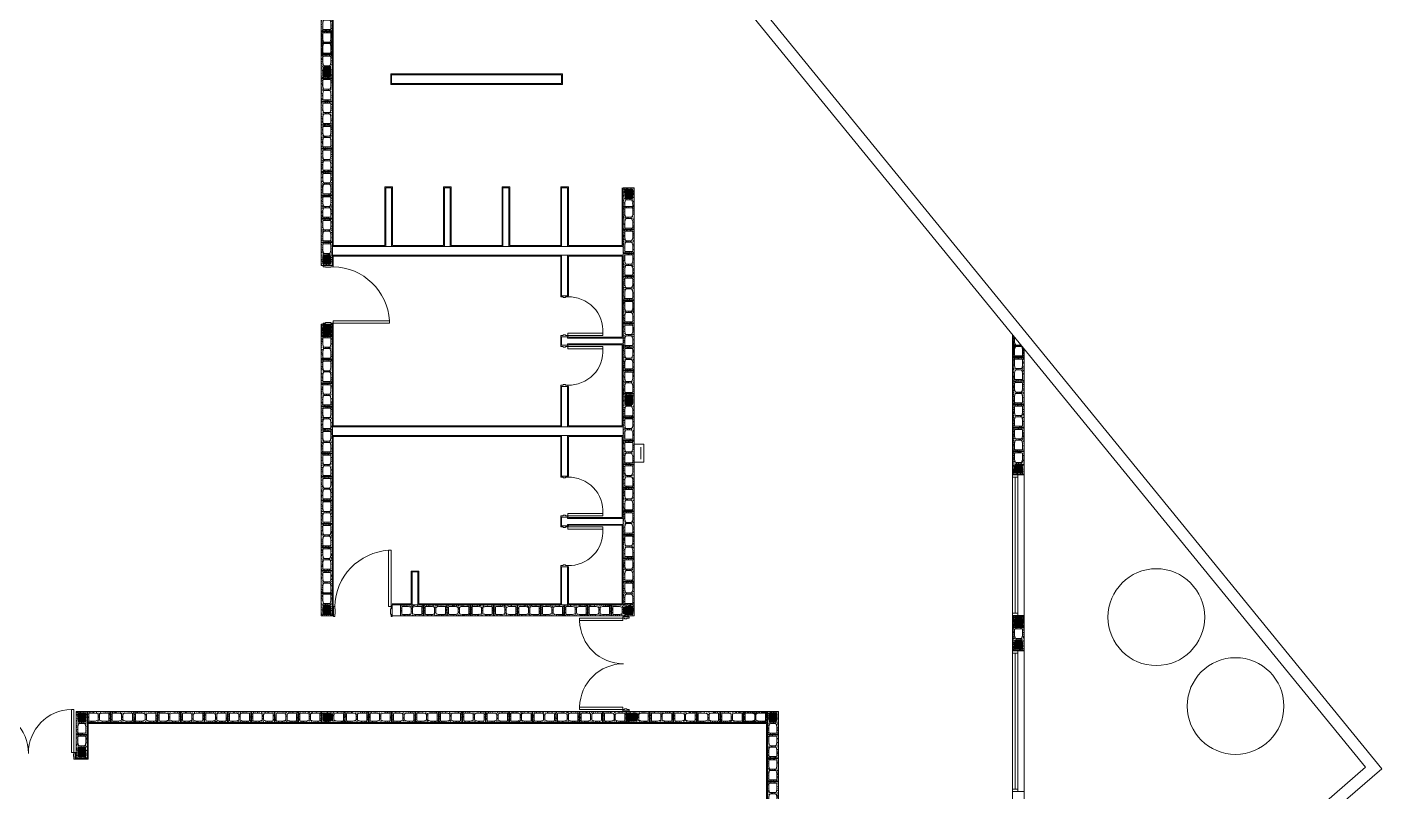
# Model space of a CAD drawing. Header units: millimetres. Extents: x 64 to 283, y 16 to 153.
# Drawn here: x 259.39 to 282.51, y 107.57 to 120.6 of the extents above; entities that cross this region are included whole.
import ezdxf

# ---------------------------------------------------------------- set-up
doc = ezdxf.new("R2010")
doc.units = ezdxf.units.MM
doc.linetypes.add('CONTIN', pattern=[0])
for name, color, linetype, lineweight in [('__VIGA_DE_FUNDACION', 3, 'CONTIN', 0), ('A-CARPINTERIAS', 252, 'Continuous', 0), ('ARQ', 1, 'Continuous', 0), ('HATCH_1', 253, 'Continuous', 0), ('MAMP_BLOQUE_HORMIGON_BLOQU', 67, 'Continuous', 0), ('MAMP_CERAMICA_VISTA', 60, 'Continuous', 0), ('MURO', 3, 'Continuous', 0), ('MURO_VISTA', 252, 'Continuous', 0)]:
    doc.layers.add(name, color=color, linetype=linetype, lineweight=lineweight)

# ---------------------------------------------------------------- blocks, each defined once
blk = doc.blocks.new('A$C2D8E3321')
at = {"layer": 'MAMP_BLOQUE_HORMIGON_BLOQU', "linetype": 'Continuous'}
h = blk.add_hatch(dxfattribs=at)
h.set_pattern_fill('AR-CONC', color=253, scale=0.2, style=0)
h.set_pattern_definition([(50, (-279883.144, 27804.65), (36.4369338, -3.187817), [3.81, -41.91]), (355, (-279883.144, 27804.65), (-7.0486843, 38.211369), [3.048, -33.528117]), (100.451445, (-279880.108, 27804.384), (29.3882494, 35.0235504), [3.238002, -35.618049]), (46.1842, (-279883.144, 27814.81), (54.215808, -8.4084656), [5.715, -62.865]), (96.635558, (-279878.626, 27814.11), (47.480827, 49.485225), [4.857005, -53.427122]), (351.184151, (-279883.144, 27814.81), (47.480827, 49.485225), [4.571993, -50.291946]), (21, (-279878.064, 27812.27), (30.3228783, -20.4530396), [3.81, -41.91]), (326, (-279878.064, 27812.27), (12.3604057, 36.837593), [3.048, -33.528]), (71.451445, (-279875.537, 27810.566), (42.683284, 16.3845538), [3.238002, -35.6179875]), (37.5, (-279883.144, 27804.65), (0.61772065, 16.9110078), [0, -33.1216, 0, -34.036, 0, -33.655]), (7.5, (-279883.144, 27804.65), (13.3639325, 20.036115), [0, -19.4056, 0, -32.3596, 0, -12.827]), (327.5, (-279894.472, 27804.65), (27.11811903, -1.1457488), [0, -12.7, 0, -39.624, 0, -52.578]), (317.5, (-279899.552, 27804.65), (29.6258363, 5.0852982), [0, -16.51, 0, -26.3144, 0, -37.338])])
h.paths.add_polyline_path([(0, 190), (0, 0), (390, 0), (390, 190)])
h.paths.add_polyline_path([(214, 150), (256, 163), (356, 163, -0.414214), (368, 151), (368, 39, -0.414214), (356, 27), (256, 27), (214, 39, -0.315202), (206, 51), (206, 139, -0.315202)], flags=16)
h.paths.add_polyline_path([(184, 139), (184, 51, -0.315202), (176, 39), (134, 27), (34, 27, -0.414214), (22, 39), (22, 151, -0.414214), (34, 163), (134, 163), (176, 150, -0.315202)], flags=16)
for p, q in [((390, 190), (0, 190)), ((0, 190), (0, 0)), ((22, 151), (22, 39)), ((34, 163), (134, 163)), ((34, 27), (134, 27)), ((176, 150), (134, 163)), ((176, 39), (134, 27)), ((184, 139), (184, 51)), ((206, 139), (206, 51)), ((214, 150), (256, 163)), ((214, 39), (256, 27)), ((356, 163), (256, 163)), ((356, 27), (256, 27)), ((368, 151), (368, 39)), ((390, 190), (390, 0)), ((390, 0), (0, 0))]:
    blk.add_line(p, q)
for centre, start, end in [((34, 151), 90, 180), ((34, 39), 180, 270), ((172, 139), 0, 69.9797), ((172, 51), 290.0203, 0), ((218, 139), 110.0203, 180), ((218, 51), 180, 249.9797), ((356, 151), 0, 90), ((356, 39), 270, 0)]:
    blk.add_arc(centre, 12, start, end)
blk = doc.blocks.new('VANO_1_00')
at = {"layer": 'A-CARPINTERIAS', "color": 2, "elevation": 1.747012}
for points in [[(1047898.651086, 654655.944493), (1047858.651086, 654655.944493), (1047858.651086, 655616.467644), (1047898.651086, 655616.467644), (1047898.651086, 654655.944493)], [(1046918.649457, 654645.942824), (1046918.649457, 654655.942824), (1046938.649457, 654655.942824), (1046938.649457, 654615.942824), (1046948.649457, 654615.942824), (1046948.65, 654525.93421), (1046938.65, 654525.93421), (1046938.65, 654485.934209), (1046918.65, 654485.934209), (1046918.65, 654495.934209)], [(1047918.650543, 654645.944493), (1047918.650543, 654655.944493), (1047898.650543, 654655.944493), (1047898.650543, 654615.944493), (1047888.650543, 654615.944493), (1047888.65, 654525.935879), (1047898.65, 654525.935879), (1047898.65, 654485.935879), (1047918.65, 654485.935879), (1047918.65, 654495.935879)]]:
    blk.add_lwpolyline(points, dxfattribs=at)
at = {"layer": 'A-CARPINTERIAS'}
blk.add_arc((1047924.782823, 654632.269475, 1.747012), 986.417479, 93.844126, 178.624808, dxfattribs=at)
blk = doc.blocks.new('VANO_1_60')
at = {"layer": 'A-CARPINTERIAS', "color": 2, "elevation": 319.118619}
for points in [[(1061665.085872, 653093.376757), (1061665.085872, 653103.376757), (1061685.085872, 653103.376757), (1061685.085872, 653063.376757), (1061695.085872, 653063.376757), (1061695.085872, 653023.376757), (1061685.085872, 653023.376757), (1061685.085872, 652993.376757), (1061665.085872, 652993.376757), (1061665.085872, 653003.376757)], [(1061685.085872, 652993.376757), (1061725.085872, 652993.376757), (1061725.085872, 652258.091266), (1061685.085872, 652258.091266), (1061685.085872, 652993.376757)], [(1063242.427102, 652993.376757), (1063202.427102, 652993.376757), (1063202.427102, 652258.091266), (1063242.427102, 652258.091266), (1063242.427102, 652993.376757)], [(1063262.427102, 653093.376757), (1063262.427102, 653103.376757), (1063242.427102, 653103.376757), (1063242.427102, 653063.376757), (1063232.427102, 653063.376757), (1063232.427102, 653023.376757), (1063242.427102, 653023.376757), (1063242.427102, 652993.376757), (1063262.427102, 652993.376757), (1063262.427102, 653003.376757)]]:
    blk.add_lwpolyline(points, dxfattribs=at)
at = {"layer": 'A-CARPINTERIAS'}
for centre, radius, start, end in [((1061716.319398, 653004.098216, -5100.048805), 746.119091, 270.993396, 0.302112), ((1063212.153156, 653007.715022, -5100.048805), 749.725106, 179.975747, 269.057884)]:
    blk.add_arc(centre, radius, start, end, dxfattribs=at)
blk = doc.blocks.new('VANO_70_BAÑO')
at = {"layer": 'A-CARPINTERIAS', "color": 2, "elevation": 1.747012}
for points in [[(-21601.614486, -51809.950519), (-21641.614486, -51809.950519), (-21641.614486, -51210.265131), (-21601.614486, -51210.265131), (-21601.614486, -51809.950519)], [(-22281.614486, -51919.950519), (-22281.614486, -51929.950519), (-22261.614486, -51929.950519), (-22261.614486, -51889.950519), (-22251.614486, -51889.950519), (-22251.614486, -51849.950519), (-22261.614486, -51849.950519), (-22261.614486, -51809.950519), (-22281.614486, -51809.950519), (-22281.614486, -51819.950519)], [(-21581.614486, -51919.950519), (-21581.614486, -51929.950519), (-21601.614486, -51929.950519), (-21601.614486, -51889.950519), (-21611.614486, -51889.950519), (-21611.614486, -51849.950519), (-21601.614486, -51849.950519), (-21601.614486, -51809.950519), (-21581.614486, -51809.950519), (-21581.614486, -51819.950519)]]:
    blk.add_lwpolyline(points, dxfattribs=at)
at = {"layer": 'A-CARPINTERIAS'}
blk.add_arc((-21676.952806, -51794.073793, 1.747012), 584.877209, 86.536075, 181.555508, dxfattribs=at)

msp = doc.modelspace()

# ---------------------------------------------------------------- hatches: boundary and pattern name
at = {"layer": 'HATCH_1', "linetype": 'Continuous'}
h = msp.add_hatch(dxfattribs=at)
h.set_pattern_fill('LINE', color=40, scale=0.1, angle=45)
h.set_pattern_definition([(45, (252.355562, 198.209223), (-0.0088388348, 0.0088388348), [])])
h.paths.add_polyline_path([(264.55, 119.925, -0.346235), (264.562, 119.916), (264.574, 119.875), (264.574, 119.775, -0.414214), (264.562, 119.763), (264.45, 119.763, -0.414214), (264.438, 119.775), (264.438, 119.875), (264.451, 119.917, -0.315202), (264.462, 119.925)])
h = msp.add_hatch(dxfattribs=at)
h.set_pattern_fill('LINE', color=40, scale=0.1, angle=45)
h.set_pattern_definition([(45, (257.506415, 197.343829), (-0.0088388348, 0.0088388348), [])])
h.paths.add_polyline_path([(269.701, 117.681, 0.346235), (269.713, 117.691), (269.725, 117.731), (269.725, 117.831, 0.414214), (269.713, 117.843), (269.601, 117.843, 0.414214), (269.589, 117.831), (269.589, 117.731), (269.602, 117.689, 0.315202), (269.613, 117.681)])
h = msp.add_hatch(dxfattribs=at)
h.set_pattern_fill('LINE', color=40, scale=0.1, angle=45)
h.set_pattern_definition([(45, (252.355562, 195.009223), (-0.0088388348, 0.0088388348), [])])
h.paths.add_polyline_path([(264.55, 116.725, -0.346235), (264.562, 116.716), (264.574, 116.675), (264.574, 116.575, -0.414214), (264.562, 116.563), (264.45, 116.563, -0.414214), (264.438, 116.575), (264.438, 116.675), (264.451, 116.717, -0.315202), (264.462, 116.725)])
h = msp.add_hatch(dxfattribs=at)
h.set_pattern_fill('LINE', color=40, scale=0.1, angle=45)
h.set_pattern_definition([(45, (252.355562, 193.812448), (-0.0088388348, 0.0088388348), [])])
h.paths.add_polyline_path([(264.55, 115.528, -0.346235), (264.562, 115.519), (264.574, 115.478), (264.574, 115.378, -0.414214), (264.562, 115.366), (264.45, 115.366, -0.414214), (264.438, 115.378), (264.438, 115.478), (264.451, 115.52, -0.315202), (264.462, 115.528)])
h = msp.add_hatch(dxfattribs=at)
h.set_pattern_fill('LINE', color=40, scale=0.1, angle=45)
h.set_pattern_definition([(45, (257.50999, 193.823787), (-0.0088388348, 0.0088388348), [])])
h.paths.add_polyline_path([(269.705, 114.161, 0.346235), (269.716, 114.171), (269.729, 114.211), (269.729, 114.311, 0.414214), (269.717, 114.323), (269.605, 114.323, 0.414214), (269.593, 114.311), (269.593, 114.211), (269.605, 114.169, 0.315202), (269.617, 114.161)])
h = msp.add_hatch(dxfattribs=at)
h.set_pattern_fill('LINE', color=40, scale=0.1, angle=45)
h.set_pattern_definition([(45, (264.1573, 191.445122), (-0.0088388348, 0.0088388348), [])])
h.paths.add_polyline_path([(276.352, 113.161, -0.346235), (276.363, 113.152), (276.376, 113.111), (276.376, 113.011, -0.414214), (276.364, 112.999), (276.252, 112.999, -0.414214), (276.24, 113.011), (276.24, 113.111), (276.253, 113.153, -0.315202), (276.264, 113.161)])
h = msp.add_hatch(dxfattribs=at)
h.set_pattern_fill('LINE', color=40, scale=0.1, angle=45)
h.set_pattern_definition([(45, (252.355562, 189.039528), (-0.0088388348, 0.0088388348), [])])
h.paths.add_polyline_path([(264.55, 110.755, -0.346235), (264.562, 110.746), (264.574, 110.705), (264.574, 110.605, -0.414214), (264.562, 110.593), (264.45, 110.593, -0.414214), (264.438, 110.605), (264.438, 110.705), (264.451, 110.747, -0.315202), (264.462, 110.755)])
h = msp.add_hatch(dxfattribs=at)
h.set_pattern_fill('LINE', color=40, scale=0.1, angle=315)
h.set_pattern_definition([(315, (347.829085, 122.812421), (0.0088388348, 0.0088388348), [])])
h.paths.add_polyline_path([(269.567, 110.618, 0.346235), (269.576, 110.606), (269.617, 110.594), (269.717, 110.594, 0.414214), (269.729, 110.606), (269.729, 110.718, 0.414214), (269.717, 110.73), (269.617, 110.73), (269.575, 110.717, 0.315202), (269.567, 110.706)])
h = msp.add_hatch(dxfattribs=at)
h.set_pattern_fill('LINE', color=40, scale=0.1, angle=45)
h.set_pattern_definition([(45, (264.1573, 188.840142), (-0.0088388348, 0.0088388348), [])])
h.paths.add_polyline_path([(276.352, 110.556, -0.346235), (276.363, 110.547), (276.376, 110.506), (276.376, 110.406, -0.414214), (276.364, 110.394), (276.252, 110.394, -0.414214), (276.24, 110.406), (276.24, 110.506), (276.253, 110.548, -0.315202), (276.264, 110.556)])
h = msp.add_hatch(dxfattribs=at)
h.set_pattern_fill('LINE', color=40, scale=0.1, angle=45)
h.set_pattern_definition([(45, (264.1573, 188.445136), (-0.0088388348, 0.0088388348), [])])
h.paths.add_polyline_path([(276.352, 110.161, -0.346235), (276.363, 110.152), (276.376, 110.111), (276.376, 110.011, -0.414214), (276.364, 109.999), (276.252, 109.999, -0.414214), (276.24, 110.011), (276.24, 110.111), (276.253, 110.153, -0.315202), (276.264, 110.161)])
h = msp.add_hatch(dxfattribs=at)
h.set_pattern_fill('LINE', color=40, scale=0.1, angle=225)
h.set_pattern_definition([(225, (272.475912, 30.469195), (0.0088388348, -0.0088388348), [])])
h.paths.add_polyline_path([(260.281, 108.754, -0.346235), (260.27, 108.763), (260.257, 108.804), (260.257, 108.904, -0.414214), (260.269, 108.916), (260.381, 108.916, -0.414214), (260.393, 108.904), (260.393, 108.804), (260.381, 108.761, -0.315202), (260.369, 108.754)])
h = msp.add_hatch(dxfattribs=at)
h.set_pattern_fill('LINE', color=40, scale=0.1, angle=315)
h.set_pattern_definition([(315, (342.889085, 120.991863), (0.0088388348, 0.0088388348), [])])
h.paths.add_polyline_path([(264.605, 108.797, -0.346235), (264.596, 108.786), (264.555, 108.773), (264.455, 108.773, -0.414214), (264.443, 108.785), (264.443, 108.897, -0.414214), (264.455, 108.909), (264.555, 108.909), (264.597, 108.897, -0.315202), (264.605, 108.885)])
h = msp.add_hatch(dxfattribs=at)
h.set_pattern_fill('LINE', color=40, scale=0.1, angle=315)
h.set_pattern_definition([(315, (348.089085, 120.991863), (0.0088388348, 0.0088388348), [])])
h.paths.add_polyline_path([(269.805, 108.797, -0.346235), (269.796, 108.786), (269.755, 108.773), (269.655, 108.773, -0.414214), (269.643, 108.785), (269.643, 108.897, -0.414214), (269.655, 108.909), (269.755, 108.909), (269.797, 108.897, -0.315202), (269.805, 108.885)])
h = msp.add_hatch(dxfattribs=at)
h.set_pattern_fill('LINE', color=40, scale=0.1, angle=45)
h.set_pattern_definition([(45, (259.965566, 188.415478), (-0.0088388348, 0.0088388348), [])])
h.paths.add_polyline_path([(272.16, 108.753, 0.346235), (272.172, 108.762), (272.184, 108.803), (272.184, 108.903, 0.414214), (272.172, 108.915), (272.06, 108.915, 0.414214), (272.048, 108.903), (272.048, 108.803), (272.061, 108.761, 0.315202), (272.072, 108.753)])
h = msp.add_hatch(dxfattribs=at)
h.set_pattern_fill('LINE', color=40, scale=0.1, angle=45)
h.set_pattern_definition([(45, (248.175566, 186.615887), (-0.0088388348, 0.0088388348), [])])
h.paths.add_polyline_path([(260.37, 108.332, -0.346235), (260.382, 108.322), (260.394, 108.282), (260.394, 108.182, -0.414214), (260.382, 108.17), (260.27, 108.17, -0.414214), (260.258, 108.182), (260.258, 108.282), (260.271, 108.324, -0.315202), (260.282, 108.332)])
at = {"layer": 'MAMP_BLOQUE_HORMIGON_BLOQU', "linetype": 'Continuous'}
h = msp.add_hatch(dxfattribs=at)
h.set_pattern_fill('AR-CONC', color=253, scale=0.0002, angle=90, style=0)
h.set_pattern_definition([(140, (241.94609, -161.94401), (0.003187817, 0.0364369338), [0.00381, -0.04191]), (85, (241.94609, -161.94401), (-0.038211369, -0.0070486843), [0.003048, -0.033528117]), (190.451445, (241.946355, -161.940973), (-0.0350235504, 0.0293882494), [0.003238002, -0.035618049]), (136.1842, (241.93593, -161.94401), (0.0084084656, 0.054215808), [0.005715, -0.062865]), (186.635558, (241.93663, -161.93949), (-0.049485225, 0.047480827), [0.004857005, -0.053427122]), (81.184151, (241.93593, -161.94401), (-0.049485225, 0.047480827), [0.004571993, -0.050291946]), (111, (241.93847, -161.93893), (0.0204530396, 0.0303228783), [0.00381, -0.04191]), (56, (241.93847, -161.93893), (-0.036837593, 0.0123604057), [0.003048, -0.033528]), (161.451445, (241.940174, -161.936403), (-0.0163845538, 0.042683284), [0.003238002, -0.0356179875]), (127.5, (241.946089, -161.94401), (-0.0169110078, 0.00061772065), [0, -0.0331216, 0, -0.034036, 0, -0.033655]), (97.5, (241.94609, -161.94401), (-0.020036115, 0.0133639325), [0, -0.0194056, 0, -0.0323596, 0, -0.012827]), (57.5, (241.94609, -161.955338), (0.0011457488, 0.02711811903), [0, -0.0127, 0, -0.039624, 0, -0.052578]), (47.5, (241.94609, -161.960418), (-0.0050852982, 0.0296258363), [0, -0.01651, 0, -0.0263144, 0, -0.037338])])
edge = h.paths.add_edge_path(flags=16)
edge.add_line((269.612, 117.682), (269.7, 117.682))
edge.add_arc((269.7, 117.694), 0.012, 270, 339.9797)
edge.add_line((269.711, 117.69), (269.724, 117.732))
edge.add_line((269.724, 117.732), (269.724, 117.832))
edge.add_arc((269.712, 117.832), 0.012, 0, 90)
edge.add_line((269.712, 117.844), (269.6, 117.844))
edge.add_arc((269.6, 117.832), 0.012, 90, 180)
edge.add_line((269.588, 117.832), (269.588, 117.732))
edge.add_line((269.588, 117.732), (269.601, 117.69))
edge.add_arc((269.612, 117.694), 0.012, 200.0203, 270)
h.paths.add_polyline_path([(269.561, 117.546), (269.751, 117.555), (269.751, 117.866), (269.561, 117.866)])
edge = h.paths.add_edge_path(flags=16)
edge.add_line((269.588, 117.548), (269.716, 117.549))
edge.add_line((269.716, 117.549), (269.711, 117.652))
edge.add_arc((269.7, 117.648), 0.012, 20.0203, 90)
edge.add_line((269.7, 117.66), (269.612, 117.66))
edge.add_arc((269.612, 117.648), 0.012, 90, 159.9797)
edge.add_line((269.601, 117.652), (269.588, 117.61))
edge.add_line((269.588, 117.61), (269.588, 117.548))
h = msp.add_hatch(dxfattribs=at)
h.set_pattern_fill('AR-CONC', color=253, scale=0.0002, angle=270, style=0)
h.set_pattern_definition([(320, (292.215383, 392.227247), (-0.003187817, -0.0364369338), [0.00381, -0.04191]), (265, (292.215383, 392.227247), (0.038211369, 0.0070486843), [0.003048, -0.033528117]), (10.451445, (292.215118, 392.22421), (0.0350235504, -0.0293882494), [0.003238002, -0.035618049]), (316.1842, (292.225543, 392.227247), (-0.0084084656, -0.054215808), [0.005715, -0.062865]), (6.635558, (292.22484, 392.22273), (0.049485225, -0.047480827), [0.004857005, -0.053427122]), (261.184151, (292.225543, 392.227247), (0.049485225, -0.047480827), [0.004571993, -0.050291946]), (291, (292.223003, 392.222167), (-0.0204530396, -0.0303228783), [0.00381, -0.04191]), (236, (292.223003, 392.222167), (0.036837593, -0.0123604057), [0.003048, -0.033528]), (341.451445, (292.2213, 392.21964), (0.016384554, -0.042683284), [0.003238002, -0.0356179875]), (307.5, (292.215383, 392.227247), (0.0169110078, -0.00061772065), [0, -0.0331216, 0, -0.034036, 0, -0.033655]), (277.5, (292.215383, 392.227247), (0.020036115, -0.0133639325), [0, -0.0194056, 0, -0.0323596, 0, -0.012827]), (237.5, (292.215383, 392.238575), (-0.0011457488, -0.02711811903), [0, -0.0127, 0, -0.039624, 0, -0.052578]), (227.5, (292.215383, 392.243655), (0.0050852982, -0.0296258363), [0, -0.01651, 0, -0.0263144, 0, -0.037338])])
h.paths.add_polyline_path([(264.549, 115.528), (264.461, 115.528, 0.315202), (264.45, 115.52), (264.437, 115.478), (264.437, 115.378, 0.414214), (264.449, 115.366), (264.561, 115.366, 0.414214), (264.573, 115.378), (264.573, 115.478), (264.561, 115.519, 0.346235)], flags=16)
h.paths.add_polyline_path([(264.411, 115.539), (264.601, 115.539), (264.601, 115.344), (264.411, 115.344)])
h = msp.add_hatch(dxfattribs=at)
h.set_pattern_fill('AR-CONC', color=253, scale=0.0002, angle=90, style=0)
h.set_pattern_definition([(140, (248.597825, -164.97448), (0.003187817, 0.0364369338), [0.00381, -0.04191]), (85, (248.597825, -164.97448), (-0.038211369, -0.0070486843), [0.003048, -0.033528117]), (190.451445, (248.59809, -164.971445), (-0.0350235504, 0.0293882494), [0.003238002, -0.035618049]), (136.1842, (248.587665, -164.97448), (0.0084084656, 0.054215808), [0.005715, -0.062865]), (186.635558, (248.588366, -164.969963), (-0.049485225, 0.047480827), [0.004857005, -0.053427122]), (81.184151, (248.587665, -164.97448), (-0.049485225, 0.047480827), [0.004571993, -0.050291946]), (111, (248.590205, -164.9694), (0.0204530396, 0.0303228783), [0.00381, -0.04191]), (56, (248.590205, -164.9694), (-0.036837593, 0.0123604057), [0.003048, -0.033528]), (161.451445, (248.59191, -164.966874), (-0.0163845538, 0.042683284), [0.003238002, -0.0356179875]), (127.5, (248.597825, -164.974481), (-0.0169110078, 0.00061772065), [0, -0.0331216, 0, -0.034036, 0, -0.033655]), (97.5, (248.597825, -164.974481), (-0.020036115, 0.0133639325), [0, -0.0194056, 0, -0.0323596, 0, -0.012827]), (57.5, (248.597825, -164.98581), (0.0011457488, 0.02711811903), [0, -0.0127, 0, -0.039624, 0, -0.052578]), (47.5, (248.597825, -164.99089), (-0.0050852982, 0.0296258363), [0, -0.01651, 0, -0.0263144, 0, -0.037338])])
h.paths.add_polyline_path([(276.264, 115.161), (276.352, 115.161, -0.315202), (276.363, 115.153), (276.376, 115.111), (276.376, 115.011, -0.414214), (276.364, 114.999), (276.252, 114.999, -0.414214), (276.24, 115.011), (276.24, 115.111), (276.253, 115.153, -0.315202)], flags=16)
h.paths.add_polyline_path([(276.402, 115.12), (276.212, 115.353), (276.212, 114.977), (276.402, 114.977)])
edge = h.paths.add_edge_path()
edge.add_arc((276.352, 115.195), 0.012, 268.1467, 270)
edge.add_line((276.352, 115.183), (276.264, 115.183))
edge.add_arc((276.264, 115.195), 0.012, 200.0203, 270, ccw=False)
edge.add_line((276.253, 115.191), (276.24, 115.233))
edge.add_line((276.24, 115.233), (276.24, 115.319))
edge.add_line((276.24, 115.319), (276.351, 115.183))
h = msp.add_hatch(dxfattribs=at)
h.set_pattern_fill('AR-CONC', color=253, scale=0.0002, angle=270, style=0)
h.set_pattern_definition([(320, (304.01712, 387.25494), (-0.003187817, -0.0364369338), [0.00381, -0.04191]), (265, (304.01712, 387.25494), (0.038211369, 0.0070486843), [0.003048, -0.033528117]), (10.451445, (304.016856, 387.251905), (0.0350235504, -0.0293882494), [0.003238002, -0.035618049]), (316.1842, (304.02728, 387.25494), (-0.0084084656, -0.054215808), [0.005715, -0.062865]), (6.635558, (304.02658, 387.250423), (0.049485225, -0.047480827), [0.004857005, -0.053427122]), (261.184151, (304.02728, 387.25494), (0.049485225, -0.047480827), [0.004571993, -0.050291946]), (291, (304.02474, 387.24986), (-0.0204530396, -0.0303228783), [0.00381, -0.04191]), (236, (304.02474, 387.24986), (0.036837593, -0.0123604057), [0.003048, -0.033528]), (341.451445, (304.023037, 387.247334), (0.016384554, -0.042683284), [0.003238002, -0.0356179875]), (307.5, (304.017121, 387.254941), (0.0169110078, -0.00061772065), [0, -0.0331216, 0, -0.034036, 0, -0.033655]), (277.5, (304.017121, 387.254941), (0.020036115, -0.0133639325), [0, -0.0194056, 0, -0.0323596, 0, -0.012827]), (237.5, (304.017121, 387.26627), (-0.0011457488, -0.02711811903), [0, -0.0127, 0, -0.039624, 0, -0.052578]), (227.5, (304.017121, 387.27135), (0.0050852982, -0.0296258363), [0, -0.01651, 0, -0.0263144, 0, -0.037338])])
h.paths.add_polyline_path([(276.351, 110.556), (276.263, 110.556, 0.315202), (276.252, 110.548), (276.239, 110.506), (276.239, 110.406, 0.414214), (276.251, 110.394), (276.363, 110.394, 0.414214), (276.375, 110.406), (276.375, 110.506), (276.363, 110.547, 0.346235)], flags=16)
h.paths.add_polyline_path([(276.212, 110.567), (276.402, 110.567), (276.402, 110.372), (276.212, 110.372)])

# ---------------------------------------------------------------- linework, layer by layer
at = {"layer": '__VIGA_DE_FUNDACION'}
for p, q in [((282.505, 107.962, 1.064), (253.785, 143.138, 1.064)), ((282.227, 107.986, 1.064), (253.715, 142.908, 1.064)), ((267.471, 95.269, 1.064), (282.227, 107.986, 1.064)), ((267.671, 95.178, 1.064), (282.505, 107.962, 1.064))]:
    msp.add_line(p, q, dxfattribs=at)
at = {"layer": 'A-CARPINTERIAS'}
for p, q in [((276.247, 110.612, 1.062), (276.247, 112.932, 1.062)), ((276.247, 107.612, 1.063), (276.247, 109.932, 1.063))]:
    msp.add_line(p, q, dxfattribs=at)
for points, elevation in [([(276.292, 112.972), (276.292, 112.932), (276.202, 112.932), (276.202, 112.972)], 1.061), ([(276.292, 110.612), (276.292, 110.572), (276.202, 110.572), (276.202, 110.612)], 1.062), ([(276.292, 109.972), (276.292, 109.932), (276.202, 109.932), (276.202, 109.972)], 1.062), ([(276.292, 107.612), (276.292, 107.572), (276.202, 107.572), (276.202, 107.612)], 1.063)]:
    msp.add_lwpolyline(points, close=True, dxfattribs=dict(at, elevation=elevation))
for points, elevation in [([(276.292, 112.932), (276.292, 110.612), (276.202, 110.612), (276.202, 112.932)], 1.062), ([(276.292, 109.932), (276.292, 107.612), (276.202, 107.612), (276.202, 109.932)], 1.063)]:
    msp.add_lwpolyline(points, dxfattribs=dict(at, elevation=elevation))
at = {"layer": 'ARQ'}
for centre in [(278.657, 110.546, 1.064), (280.008, 109.03, 1.064)]:
    msp.add_circle(centre, 0.825, dxfattribs=at)
at = {"layer": 'MAMP_BLOQUE_HORMIGON_BLOQU'}
for p, q in [((269.561, 117.546, 1.066), (269.561, 117.866, 1.066)), ((269.561, 117.866, 1.066), (269.751, 117.866, 1.066)), ((269.588, 117.832, 1.066), (269.588, 117.732, 1.066)), ((269.601, 117.69, 1.066), (269.588, 117.732, 1.066)), ((269.601, 117.652, 1.066), (269.588, 117.61, 1.066)), ((269.6, 117.844, 1.066), (269.712, 117.844, 1.066)), ((269.612, 117.682, 1.066), (269.7, 117.682, 1.066)), ((269.612, 117.66, 1.066), (269.7, 117.66, 1.066)), ((269.711, 117.69, 1.066), (269.724, 117.732, 1.066)), ((269.711, 117.652, 1.066), (269.716, 117.636, 1.066)), ((269.711, 117.652, 1.066), (269.724, 117.61, 1.066)), ((269.724, 117.832, 1.066), (269.724, 117.732, 1.066)), ((269.751, 117.671, 1.066), (269.751, 117.866, 1.066)), ((269.588, 117.526, 1.066), (269.588, 117.61, 1.066)), ((269.724, 117.51, 1.066), (269.724, 117.61, 1.066)), ((264.411, 115.539, 1.066), (264.411, 115.344, 1.066)), ((264.601, 115.539, 1.066), (264.411, 115.539, 1.066)), ((264.411, 115.539, 1.066), (264.411, 115.344, 1.066)), ((264.601, 115.344, 1.066), (264.411, 115.344, 1.066)), ((264.45, 115.52, 1.066), (264.437, 115.478, 1.066)), ((264.437, 115.378, 1.066), (264.437, 115.478, 1.066)), ((264.561, 115.366, 1.066), (264.449, 115.366, 1.066)), ((264.549, 115.528, 1.066), (264.461, 115.528, 1.066)), ((264.561, 115.52, 1.066), (264.573, 115.478, 1.066)), ((264.573, 115.378, 1.066), (264.573, 115.478, 1.066)), ((264.601, 115.539, 1.066), (264.601, 115.344, 1.066)), ((264.601, 115.344, 1.066), (264.601, 115.539, 1.066)), ((276.212, 115.353, 1.058), (276.212, 114.977, 1.058)), ((276.24, 115.319, 1.058), (276.24, 115.233, 1.058)), ((276.253, 115.191, 1.058), (276.24, 115.233, 1.058)), ((276.253, 115.153, 1.058), (276.24, 115.111, 1.058)), ((276.24, 115.011, 1.058), (276.24, 115.111, 1.058)), ((276.264, 115.183, 1.058), (276.352, 115.183, 1.058)), ((276.264, 115.161, 1.058), (276.352, 115.161, 1.058)), ((276.363, 115.153, 1.058), (276.376, 115.111, 1.058)), ((276.376, 115.011, 1.058), (276.376, 115.111, 1.058)), ((276.402, 115.12, 1.058), (276.402, 114.977, 1.058)), ((276.212, 114.977, 1.058), (276.402, 114.977, 1.058)), ((276.252, 114.999, 1.058), (276.364, 114.999, 1.058)), ((276.212, 110.567, 0.421), (276.212, 110.372, 0.421)), ((276.402, 110.567, 0.421), (276.212, 110.567, 0.421)), ((276.212, 110.567, 0.421), (276.212, 110.372, 0.421)), ((276.252, 110.548, 0.421), (276.239, 110.506, 0.421)), ((276.239, 110.406, 0.421), (276.239, 110.506, 0.421)), ((276.351, 110.556, 0.421), (276.263, 110.556, 0.421)), ((276.362, 110.548, 0.421), (276.375, 110.506, 0.421)), ((276.375, 110.406, 0.421), (276.375, 110.506, 0.421)), ((276.402, 110.567, 0.421), (276.402, 110.372, 0.421)), ((276.402, 110.372, 0.421), (276.402, 110.567, 0.421)), ((276.402, 110.372, 0.421), (276.212, 110.372, 0.421)), ((276.363, 110.394, 0.421), (276.251, 110.394, 0.421))]:
    msp.add_line(p, q, dxfattribs=at)
for centre, start, end in [((269.6, 117.832, 1.066), 90, 180), ((269.612, 117.694, 1.066), 200.0203, 270), ((269.612, 117.648, 1.066), 90, 159.9797), ((269.7, 117.694, 1.066), 270, 339.9797), ((269.7, 117.648, 1.066), 20.0203, 90), ((269.712, 117.832, 1.066), 0, 90), ((264.449, 115.378, 1.066), 180, 270), ((264.461, 115.516, 1.066), 90, 159.9797), ((264.461, 115.516, 1.066), 90, 159.9797), ((264.549, 115.516, 1.066), 20.0203, 90), ((264.561, 115.378, 1.066), 270, 0), ((276.264, 115.195, 1.058), 200.0203, 270), ((276.264, 115.149, 1.058), 90, 159.9797), ((276.352, 115.149, 1.058), 20.0203, 90), ((276.252, 115.011, 1.058), 180, 270), ((276.364, 115.011, 1.058), 270, 0), ((276.263, 110.544, 0.421), 90, 159.9797), ((276.263, 110.544, 0.421), 90, 159.9797), ((276.351, 110.544, 0.421), 20.0203, 90), ((276.251, 110.406, 0.421), 180, 270), ((276.363, 110.406, 0.421), 270, 0)]:
    msp.add_arc(centre, 0.012, start, end, dxfattribs=at)
at = {"layer": 'MAMP_CERAMICA_VISTA'}
for points, elevation in [([(269.546, 117.866), (269.546, 117.866), (269.546, 117.866), (269.546, 116.881), (268.626, 116.881), (268.626, 117.881), (268.496, 117.881), (268.496, 116.881), (267.626, 116.881), (267.626, 117.881), (267.496, 117.881), (267.496, 116.881), (266.626, 116.881), (266.626, 117.881), (266.496, 117.881), (266.496, 116.881), (265.626, 116.881), (265.626, 117.881), (265.496, 117.881), (265.496, 116.881), (264.616, 116.881), (264.616, 122.551)], 1.704), ([(264.616, 116.539), (264.616, 116.701), (268.496, 116.701), (268.496, 116.026)], 1.066), ([(268.626, 116.026), (268.626, 116.701), (269.546, 116.701), (269.546, 115.318), (268.626, 115.318), (268.626, 115.326)], 1.066), ([(268.626, 116.026), (268.611, 116.026)], 1.066), ([(268.496, 114.48), (268.496, 113.806), (264.616, 113.806), (264.616, 115.539)], 1.066), ([(268.496, 115.326), (268.496, 115.18)], 1.066), ([(268.511, 115.326), (268.511, 115.18)], 1.066), ([(268.626, 115.326), (268.611, 115.326)], 1.066), ([(268.626, 115.18), (268.611, 115.18)], 1.066), ([(268.626, 115.18), (268.626, 115.188), (269.546, 115.188), (269.546, 113.806), (268.626, 113.806), (268.626, 114.48)], 1.066), ([(268.626, 114.48), (268.611, 114.48)], 1.066), ([(264.616, 110.716), (264.616, 113.626), (268.496, 113.626), (268.496, 112.951)], 1.066), ([(268.626, 112.951), (268.626, 113.626), (269.546, 113.626), (269.546, 112.243), (268.626, 112.243), (268.626, 112.251)], 1.066), ([(268.626, 112.951), (268.611, 112.951)], 1.066), ([(268.496, 112.251), (268.496, 112.105)], 1.066), ([(268.626, 112.251), (268.611, 112.251)], 1.066), ([(268.626, 112.105), (268.616, 112.105)], 1.066), ([(268.626, 112.105), (268.626, 112.113), (269.546, 112.113), (269.546, 110.771), (268.626, 110.771), (268.626, 111.405)], 1.066), ([(268.496, 111.405), (268.496, 110.771), (266.076, 110.771), (266.076, 111.331), (265.946, 111.331), (265.946, 110.771), (265.621, 110.771)], 1.066), ([(268.626, 111.405), (268.611, 111.405)], 1.066), ([(260.211, 108.122), (260.436, 108.122), (260.436, 108.733), (272.006, 108.733), (272.006, 101.802), (258.617, 101.802), (258.617, 108.135)], 1.064)]:
    msp.add_lwpolyline(points, dxfattribs=dict(at, elevation=elevation))
at = {"layer": 'MAMP_CERAMICA_VISTA', "elevation": 1.066}
msp.add_lwpolyline([(268.526, 119.806), (268.526, 119.626), (265.596, 119.626), (265.596, 119.806)], close=True, dxfattribs=at)
at = {"layer": 'MURO'}
for points, elevation in [([(264.411, 122.931), (264.411, 116.539), (264.601, 116.539), (264.601, 116.716), (269.561, 116.716), (269.561, 113.791), (264.601, 113.791), (264.601, 115.539), (264.411, 115.539), (264.411, 110.581), (264.411, 110.571), (264.601, 110.571), (264.601, 113.641), (269.561, 113.641), (269.561, 110.756), (265.621, 110.756)], 1.066), ([(265.621, 110.756), (265.621, 110.566), (269.751, 110.566), (269.751, 117.866), (269.561, 117.866), (269.561, 116.866), (264.601, 116.866), (264.601, 122.566)], 1.066), ([(276.202, 115.365), (276.202, 112.972), (276.402, 112.972), (276.402, 115.12)], 1.061), ([(269.561, 115.203), (268.611, 115.203), (268.611, 115.18), (268.511, 115.18), (268.511, 115.326), (268.611, 115.326), (268.611, 115.303), (269.561, 115.303), (269.561, 115.203)], 1.066), ([(268.611, 112.105), (268.511, 112.105), (268.511, 112.251), (268.611, 112.251), (268.611, 112.228), (269.561, 112.228), (269.561, 112.128), (268.611, 112.128), (268.611, 112.105)], 1.066), ([(260.492, 108.748), (272.021, 108.748), (272.021, 101.787), (272.211, 101.787), (272.211, 108.938), (260.232, 108.938), (260.232, 108.748)], 1.303), ([(260.231, 108.137), (260.421, 108.137), (260.421, 108.748)], 1.303), ([(260.231, 108.748), (260.231, 108.226), (260.231, 108.226), (260.231, 108.137), (260.231, 108.137)], 1.303)]:
    msp.add_lwpolyline(points, dxfattribs=dict(at, elevation=elevation))
for points, elevation in [([(268.511, 119.791), (265.611, 119.791), (265.611, 119.641), (268.511, 119.641)], 1.066), ([(265.611, 116.866), (265.611, 117.866), (265.511, 117.866), (265.511, 116.866)], 1.066), ([(266.611, 116.866), (266.611, 117.866), (266.511, 117.866), (266.511, 116.866)], 1.066), ([(267.611, 116.866), (267.611, 117.866), (267.511, 117.866), (267.511, 116.866)], 1.066), ([(268.611, 116.866), (268.611, 117.866), (268.511, 117.866), (268.511, 116.866)], 1.066), ([(268.611, 116.026), (268.611, 116.716), (268.511, 116.716), (268.511, 116.026)], 1.066), ([(268.611, 114.48), (268.611, 113.791), (268.511, 113.791), (268.511, 114.48)], 1.066), ([(268.611, 112.951), (268.611, 113.641), (268.511, 113.641), (268.511, 112.951)], 1.066), ([(269.914, 113.493), (269.914, 113.19), (269.751, 113.19), (269.751, 113.493)], 1.067), ([(268.511, 111.405), (268.511, 110.756), (268.611, 110.756), (268.611, 111.405)], 1.066), ([(266.061, 111.316), (266.061, 110.756), (265.961, 110.756), (265.961, 111.316)], 1.066), ([(264.601, 110.571), (264.601, 110.716), (264.621, 110.716), (264.621, 110.571)], 1.066), ([(269.654, 110.566), (269.654, 110.549), (269.564, 110.549), (269.564, 110.566)], 1.704), ([(269.654, 110.549), (269.654, 110.566), (269.654, 110.566), (269.654, 110.549)], 1.704), ([(276.202, 110.572), (276.202, 109.972), (276.402, 109.972), (276.402, 110.572)], 1.062), ([(269.564, 108.938), (269.564, 108.951), (269.654, 108.951), (269.654, 108.938)], 1.303), ([(260.211, 108.236), (260.211, 108.137), (260.231, 108.137), (260.231, 108.236)], 1.064), ([(276.202, 107.572), (276.202, 105.572), (276.402, 105.572), (276.402, 107.572)], 1.063)]:
    msp.add_lwpolyline(points, close=True, dxfattribs=dict(at, elevation=elevation))
at = {"layer": 'MURO_VISTA'}
for p, q in [((269.864, 113.441, 1.067), (269.864, 113.238, 1.067)), ((276.402, 112.972, 1.061), (276.402, 107.572, 1.063))]:
    msp.add_line(p, q, dxfattribs=at)

# ---------------------------------------------------------------- block references
at = {"layer": 'A-CARPINTERIAS', "color": 2, "yscale": 0.001, "zscale": 0.001}
for name, p, xscale, rotation in [('VANO_1_00', (-390.04, 1163.458, 1.064), 0.001, 270), ('VANO_70_BAÑO', (320.426, 93.745, 1.064), 0.001, 270), ('VANO_70_BAÑO', (320.426, 136.762, 1.064), -0.001, 270), ('VANO_70_BAÑO', (320.426, 90.67, 1.064), 0.001, 270), ('VANO_70_BAÑO', (320.426, 133.687, 1.064), -0.001, 270), ('VANO_1_60', (-383.439, 1172.214, 1.385), 0.001, 270), ('VANO_1_60', (1321.877, 761.231, 0.984), 0.001, 180)]:
    msp.add_blockref(name, p, dxfattribs=dict(at, xscale=xscale, rotation=rotation))
at = {"layer": 'A-CARPINTERIAS', "color": 2, "xscale": 0.001, "yscale": 0.001, "zscale": 0.001}
msp.add_blockref('VANO_1_00', (-782.298, -543.93, 1.064), dxfattribs=at)
at = {"layer": 'MAMP_BLOQUE_HORMIGON_BLOQU', "color": 251, "xscale": 0.001, "yscale": 0.001, "zscale": 0.001, "rotation": 270}
for p in [(264.411, 120.931, 1.066), (264.411, 120.531, 1.066), (264.411, 120.131, 1.066), (264.411, 119.731, 1.066), (264.411, 119.331, 1.066), (264.411, 118.931, 1.066), (264.411, 118.531, 1.066), (264.411, 118.131, 1.066), (264.411, 117.731, 1.066), (269.561, 117.546, 1.066), (264.411, 117.331, 1.066), (269.561, 117.146, 1.066), (264.411, 116.931, 1.066), (269.561, 116.746, 1.066), (269.561, 116.346, 1.066), (269.561, 115.946, 1.066), (269.561, 115.546, 1.066), (264.411, 115.331, 1.066), (269.561, 115.146, 1.066), (264.411, 114.931, 1.066), (276.212, 114.967, 1.058), (269.561, 114.746, 1.066), (264.411, 114.531, 1.066), (276.212, 114.567, 1.058), (269.561, 114.346, 1.066), (264.411, 114.131, 1.066), (269.561, 113.946, 1.066), (276.212, 114.167, 1.058), (264.411, 113.731, 1.066), (276.212, 113.767, 1.058), (269.561, 113.546, 1.066), (264.411, 113.331, 1.066), (276.212, 113.367, 1.058), (269.561, 113.146, 1.066), (264.411, 112.931, 1.066), (269.561, 112.746, 1.066), (264.411, 112.531, 1.066), (269.561, 112.346, 1.066), (264.411, 112.131, 1.066), (269.561, 111.946, 1.066), (264.411, 111.731, 1.066), (269.561, 111.546, 1.066), (264.411, 111.331, 1.066), (264.411, 110.961, 1.066), (269.561, 111.146, 1.066), (276.212, 110.367, 1.059), (260.231, 108.938, 1.064), (272.021, 108.938, 1.303), (260.231, 108.538, 1.064), (272.021, 108.538, 1.303), (272.021, 108.138, 1.303), (272.021, 107.738, 1.303)]:
    msp.add_blockref('A$C2D8E3321', p, dxfattribs=at)
at = {"layer": 'MAMP_BLOQUE_HORMIGON_BLOQU', "color": 251, "xscale": 0.001, "yscale": 0.001, "zscale": 0.001}
for p in [(265.761, 110.566, 1.066), (266.161, 110.566, 1.066), (266.561, 110.566, 1.066), (266.961, 110.566, 1.066), (267.361, 110.566, 1.066), (267.761, 110.566, 1.066), (268.161, 110.566, 1.066), (268.561, 110.566, 1.066), (268.961, 110.566, 1.066), (269.361, 110.566, 1.066), (260.421, 108.748, 1.303), (260.821, 108.748, 1.303), (261.221, 108.748, 1.303), (261.621, 108.748, 1.303), (262.021, 108.748, 1.303), (262.421, 108.748, 1.303), (262.821, 108.748, 1.303), (263.221, 108.748, 1.303), (263.621, 108.748, 1.303), (264.021, 108.748, 1.303), (264.421, 108.748, 1.303), (264.821, 108.748, 1.303), (265.221, 108.748, 1.303), (265.621, 108.748, 1.303), (266.021, 108.748, 1.303), (266.421, 108.748, 1.303), (266.821, 108.748, 1.303), (267.221, 108.748, 1.303), (267.621, 108.748, 1.303), (268.021, 108.748, 1.303), (268.421, 108.748, 1.303), (268.821, 108.748, 1.303), (269.221, 108.748, 1.303), (269.621, 108.748, 1.303), (270.021, 108.748, 1.303), (270.421, 108.748, 1.303), (270.821, 108.748, 1.303), (271.221, 108.748, 1.303), (271.621, 108.748, 1.303)]:
    msp.add_blockref('A$C2D8E3321', p, dxfattribs=at)

doc.saveas('drawing.dxf')
